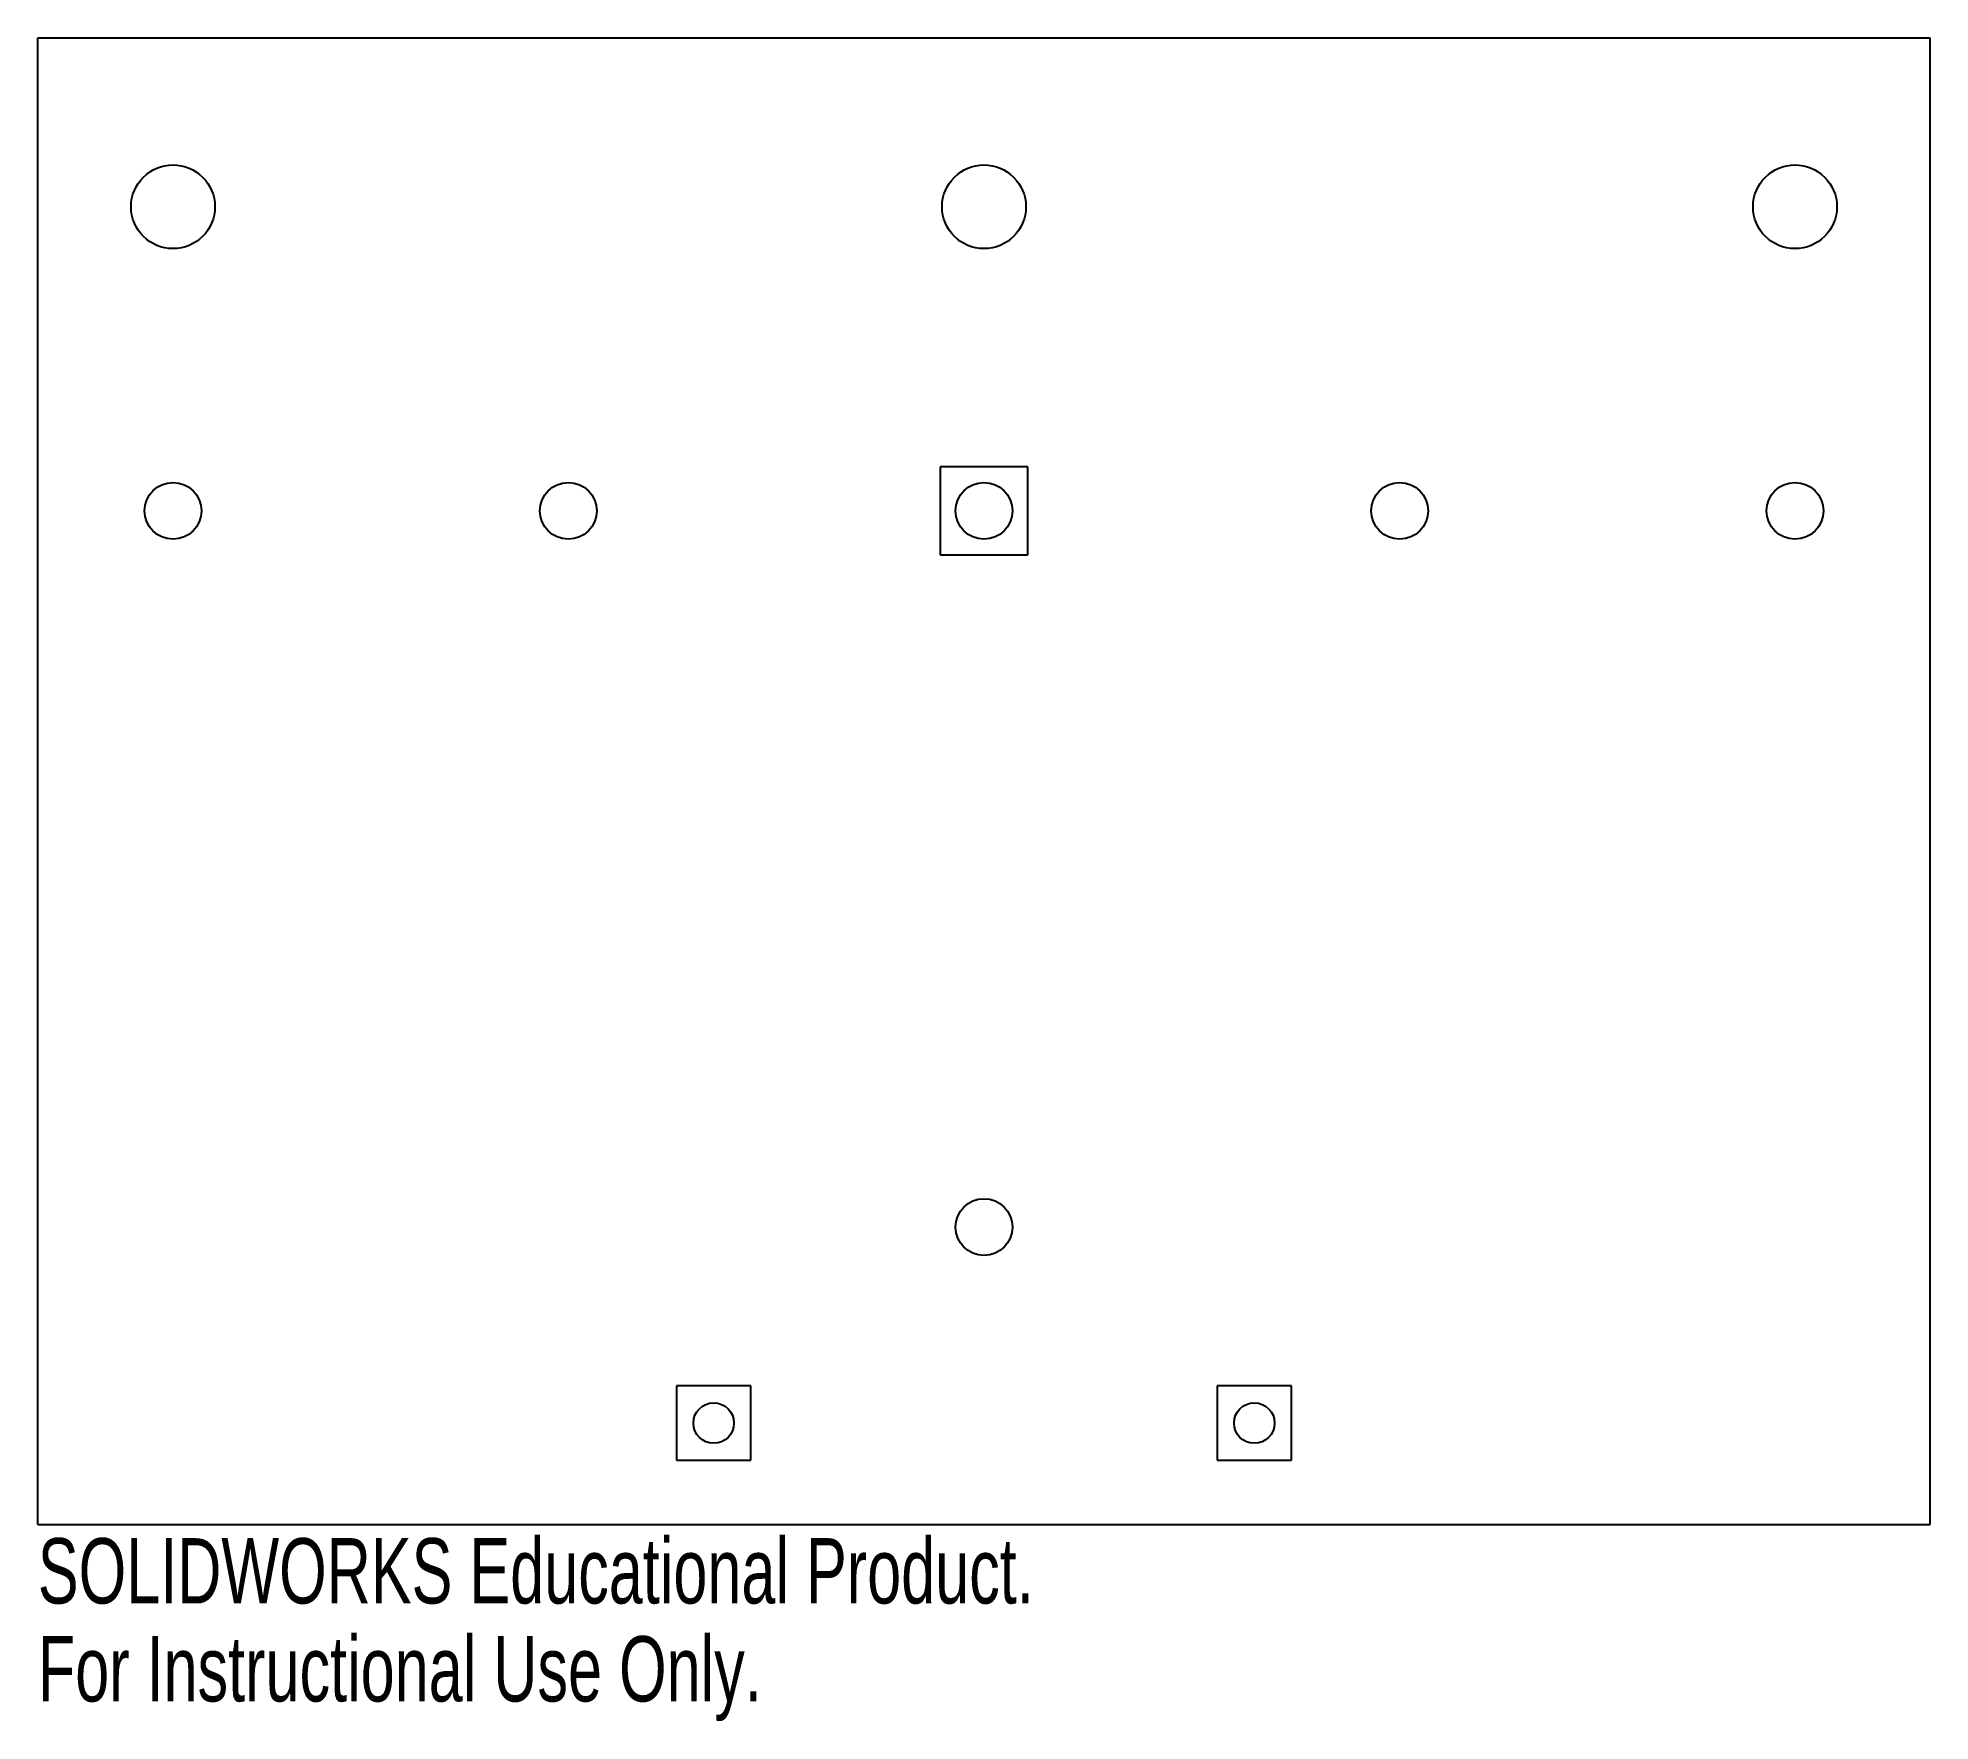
# Model space of a CAD drawing. Header units: millimetres. Extents: x 0 to 140, y -15 to 110.
import ezdxf

# ---------------------------------------------------------------- set-up
doc = ezdxf.new("R2010")
doc.units = ezdxf.units.MM
doc.styles.add('SLDTEXTSTYLE0', font='TXT', dxfattribs={"width": 0.7})

msp = doc.modelspace()

# ---------------------------------------------------------------- linework, layer by layer
at = {"color": 7, "linetype": 'Continuous', "lineweight": 25}
for p, q in [((0, 110), (140, 110)), ((0, 0), (0, 110)), ((140, 0), (140, 110)), ((73.25, 78.25), (66.75, 78.25)), ((66.75, 78.25), (66.75, 71.75)), ((73.25, 71.75), (73.25, 78.25)), ((66.75, 71.75), (73.25, 71.75)), ((52.75, 10.25), (47.25, 10.25)), ((47.25, 10.25), (47.25, 4.75)), ((52.75, 4.75), (52.75, 10.25)), ((92.75, 10.25), (87.25, 10.25)), ((87.25, 10.25), (87.25, 4.75)), ((92.75, 4.75), (92.75, 10.25)), ((47.25, 4.75), (52.75, 4.75)), ((87.25, 4.75), (92.75, 4.75)), ((0, 0), (140, 0))]:
    msp.add_line(p, q, dxfattribs=at)
for centre, radius in [((10, 97.5), 3.1), ((70, 97.5), 3.1), ((130, 97.5), 3.1), ((10, 75), 2.1), ((39.25, 75), 2.1), ((70, 75), 2.1), ((100.75, 75), 2.1), ((130, 75), 2.1), ((70, 22), 2.1), ((50, 7.5), 1.5), ((90, 7.5), 1.5)]:
    msp.add_circle(centre, radius, dxfattribs=at)

# ---------------------------------------------------------------- texts
at = {"color": 7, "linetype": 'Continuous', "char_height": 4.8336, "attachment_point": 1, "style": 'SLDTEXTSTYLE0'}
for s, insert in [('SOLIDWORKS Educational Product.', (0, -1.02)), ('For Instructional Use Only.', (0, -8.27))]:
    msp.add_mtext(s, dxfattribs=dict(at, insert=insert))

doc.saveas('drawing.dxf')
